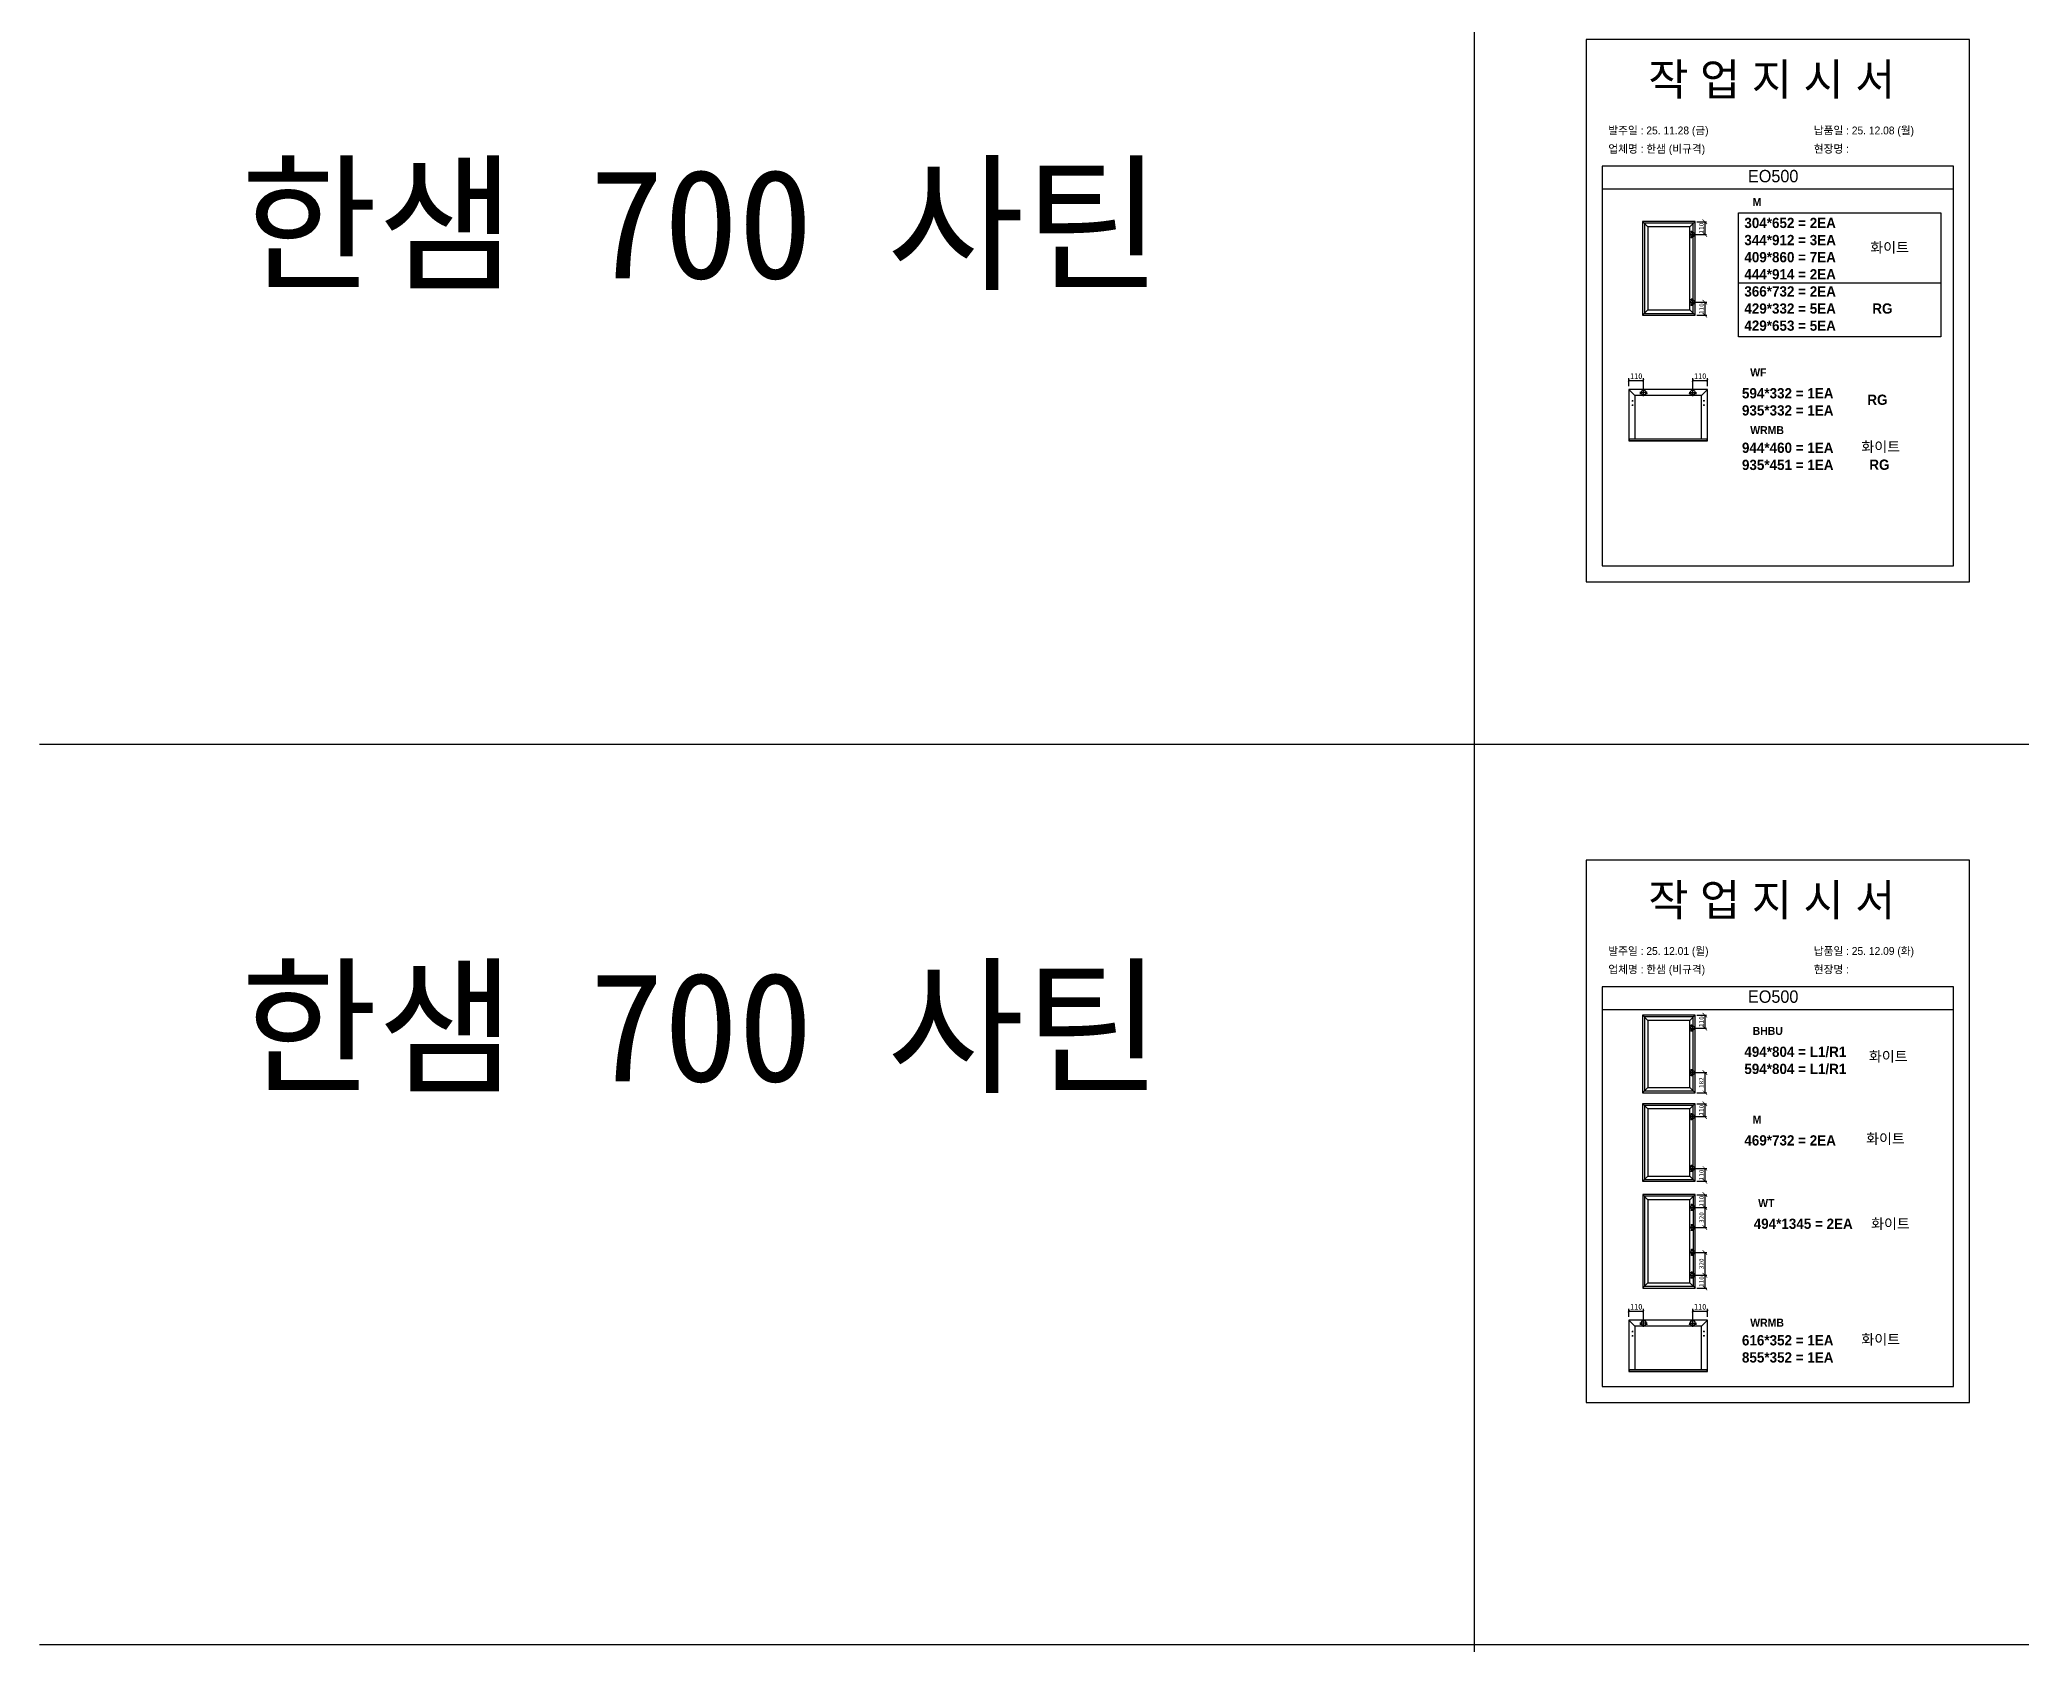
# Model space of a CAD drawing. Header units: millimetres. Extents: x -44117 to 256353, y -2095463 to 65325.
# Drawn here: x 104016 to 112696, y -517456 to -510424 of the extents above; entities that cross this region are included whole.
import ezdxf

# ---------------------------------------------------------------- set-up
doc = ezdxf.new("R2010")
doc.units = ezdxf.units.MM
doc.header["$LTSCALE"] = 10
doc.styles.add('MtX_Gulim', font='')
doc.styles.get('MtX_Gulim').set_extended_font_data('Gulim', bold=True)
doc.dimstyles.new('ISO-25', dxfattribs={"dimtxt": 2.5, "dimasz": 2.5, "dimexe": 1, "dimexo": 1, "dimtad": 1, "dimtxsty": 'Standard', "dimblk": 'ARCHTICK', "dimcen": 2.5, "dimadec": 0, "dimazin": 0, "dimtfac": 1, "dimtmove": 0, "dimatfit": 3, "dimfxl": 0, "dimarcsym": 0})

# ---------------------------------------------------------------- blocks, each defined once
blk = doc.blocks.new('_ArchTick')
at = {"color": 0, "linetype": 'ByBlock', "const_width": 0.15}
blk.add_lwpolyline([(-0.5, -0.5), (0.5, 0.5)], dxfattribs=at)
blk = doc.blocks.new('*D4098')
at = {"color": 0, "lineweight": -2}
for p, q in [((111264.3, -511278), (111317.5, -511278)), ((111274.9, -511221.9), (111317.5, -511221.9)), ((111309.5, -511221.9), (111309.5, -511278))]:
    blk.add_line(p, q, dxfattribs=at)
at = {"layer": 'Defpoints', "color": 0}
for p in [(111256.3, -511278), (111266.9, -511221.9), (111309.5, -511278)]:
    blk.add_point(p, dxfattribs=at)
at = {"color": 0, "lineweight": -2, "xscale": 20, "yscale": 20, "zscale": 20}
for p, rotation in [((111309.5, -511221.9), 90), ((111309.5, -511278), 270)]:
    blk.add_blockref('_ArchTick', p, dxfattribs=dict(at, rotation=rotation))
at = {"color": 0, "insert": (111294.5, -511250), "char_height": 20, "attachment_point": 5, "rotation": 90}
blk.add_mtext('110', dxfattribs=at)
blk = doc.blocks.new('*D4099')
at = {"color": 0, "lineweight": -2}
for p, q in [((111264.3, -511574.5), (111318, -511574.5)), ((111274.4, -511631.1), (111318, -511631.1)), ((111310, -511574.5), (111310, -511631.1))]:
    blk.add_line(p, q, dxfattribs=at)
at = {"layer": 'Defpoints', "color": 0}
for p in [(111256.3, -511574.5), (111266.4, -511631.1), (111310, -511631.1)]:
    blk.add_point(p, dxfattribs=at)
at = {"color": 0, "lineweight": -2, "xscale": 20, "yscale": 20, "zscale": 20}
for p, rotation in [((111310, -511574.5), 90), ((111310, -511631.1), 270)]:
    blk.add_blockref('_ArchTick', p, dxfattribs=dict(at, rotation=rotation))
at = {"color": 0, "insert": (111295, -511602.8), "char_height": 20, "attachment_point": 5, "rotation": 90}
blk.add_mtext('110', dxfattribs=at)
blk = doc.blocks.new('*D4100')
at = {"color": 0, "lineweight": -2}
for p, q in [((110976.9, -511942.1), (110976.9, -511907.5)), ((110976.9, -511917.5), (111041.5, -511917.5)), ((111041.5, -511954.8), (111041.5, -511907.5))]:
    blk.add_line(p, q, dxfattribs=at)
at = {"layer": 'Defpoints', "color": 0}
for p in [(110976.9, -511957.1), (111041.5, -511917.5), (111041.5, -511969.8)]:
    blk.add_point(p, dxfattribs=at)
at = {"color": 0, "lineweight": -2, "xscale": 10, "yscale": 10, "zscale": 10, "rotation": 180}
blk.add_blockref('_ArchTick', (110976.9, -511917.5), dxfattribs=at)
at = {"color": 0, "lineweight": -2, "xscale": 10, "yscale": 10, "zscale": 10}
blk.add_blockref('_ArchTick', (111041.5, -511917.5), dxfattribs=at)
at = {"color": 0, "insert": (111009.2, -511898.8), "char_height": 25, "attachment_point": 5}
blk.add_mtext('110', dxfattribs=at)
blk = doc.blocks.new('*D4101')
at = {"color": 0, "lineweight": -2}
for p, q in [((111257, -511954.8), (111257, -511907.5)), ((111257, -511917.5), (111321.5, -511917.5)), ((111321.5, -511942.1), (111321.5, -511907.5))]:
    blk.add_line(p, q, dxfattribs=at)
at = {"layer": 'Defpoints', "color": 0}
for p in [(111257, -511969.8), (111321.5, -511917.5), (111321.5, -511957.1)]:
    blk.add_point(p, dxfattribs=at)
at = {"color": 0, "lineweight": -2, "xscale": 10, "yscale": 10, "zscale": 10, "rotation": 180}
blk.add_blockref('_ArchTick', (111257, -511917.5), dxfattribs=at)
at = {"color": 0, "lineweight": -2, "xscale": 10, "yscale": 10, "zscale": 10}
blk.add_blockref('_ArchTick', (111321.5, -511917.5), dxfattribs=at)
at = {"color": 0, "insert": (111289.3, -511898.8), "char_height": 25, "attachment_point": 5}
blk.add_mtext('110', dxfattribs=at)
blk = doc.blocks.new('*D4103')
at = {"color": 0, "lineweight": -2}
for p, q in [((111274.9, -515087.2), (111317.5, -515087.2)), ((111309.5, -515087.2), (111309.5, -515143.3)), ((111264.3, -515143.3), (111317.5, -515143.3))]:
    blk.add_line(p, q, dxfattribs=at)
at = {"layer": 'Defpoints', "color": 0}
for p in [(111266.9, -515087.2), (111256.3, -515143.3), (111309.5, -515143.3)]:
    blk.add_point(p, dxfattribs=at)
at = {"color": 0, "lineweight": -2, "xscale": 20, "yscale": 20, "zscale": 20}
for p, rotation in [((111309.5, -515087.2), 90), ((111309.5, -515143.3), 270)]:
    blk.add_blockref('_ArchTick', p, dxfattribs=dict(at, rotation=rotation))
at = {"color": 0, "insert": (111294.5, -515115.2), "char_height": 20, "attachment_point": 5, "rotation": 90}
blk.add_mtext('110', dxfattribs=at)
blk = doc.blocks.new('*D4104')
at = {"color": 0, "lineweight": -2}
for p, q in [((111264.3, -515370), (111318, -515370)), ((111274.4, -515426.6), (111318, -515426.6)), ((111310, -515370), (111310, -515426.6))]:
    blk.add_line(p, q, dxfattribs=at)
at = {"layer": 'Defpoints', "color": 0}
for p in [(111256.3, -515370), (111266.4, -515426.6), (111310, -515426.6)]:
    blk.add_point(p, dxfattribs=at)
at = {"color": 0, "lineweight": -2, "xscale": 20, "yscale": 20, "zscale": 20}
for p, rotation in [((111310, -515370), 90), ((111310, -515426.6), 270)]:
    blk.add_blockref('_ArchTick', p, dxfattribs=dict(at, rotation=rotation))
at = {"color": 0, "insert": (111295, -515398.3), "char_height": 20, "attachment_point": 5, "rotation": 90}
blk.add_mtext('110', dxfattribs=at)
blk = doc.blocks.new('*D4105')
at = {"color": 0, "lineweight": -2}
for p, q in [((110976.9, -516019.7), (110976.9, -515985.1)), ((110976.9, -515995.1), (111041.5, -515995.1)), ((111041.5, -516032.4), (111041.5, -515985.1))]:
    blk.add_line(p, q, dxfattribs=at)
at = {"layer": 'Defpoints', "color": 0}
for p in [(110976.9, -516034.7), (111041.5, -515995.1), (111041.5, -516047.4)]:
    blk.add_point(p, dxfattribs=at)
at = {"color": 0, "lineweight": -2, "xscale": 10, "yscale": 10, "zscale": 10, "rotation": 180}
blk.add_blockref('_ArchTick', (110976.9, -515995.1), dxfattribs=at)
at = {"color": 0, "lineweight": -2, "xscale": 10, "yscale": 10, "zscale": 10}
blk.add_blockref('_ArchTick', (111041.5, -515995.1), dxfattribs=at)
at = {"color": 0, "insert": (111009.2, -515976.4), "char_height": 25, "attachment_point": 5}
blk.add_mtext('110', dxfattribs=at)
blk = doc.blocks.new('*D4106')
at = {"color": 0, "lineweight": -2}
for p, q in [((111257, -516032.4), (111257, -515985.1)), ((111257, -515995.1), (111321.5, -515995.1)), ((111321.5, -516019.7), (111321.5, -515985.1))]:
    blk.add_line(p, q, dxfattribs=at)
at = {"layer": 'Defpoints', "color": 0}
for p in [(111257, -516047.4), (111321.5, -515995.1), (111321.5, -516034.7)]:
    blk.add_point(p, dxfattribs=at)
at = {"color": 0, "lineweight": -2, "xscale": 10, "yscale": 10, "zscale": 10, "rotation": 180}
blk.add_blockref('_ArchTick', (111257, -515995.1), dxfattribs=at)
at = {"color": 0, "lineweight": -2, "xscale": 10, "yscale": 10, "zscale": 10}
blk.add_blockref('_ArchTick', (111321.5, -515995.1), dxfattribs=at)
at = {"color": 0, "insert": (111289.3, -515976.4), "char_height": 25, "attachment_point": 5}
blk.add_mtext('110', dxfattribs=at)
blk = doc.blocks.new('*D4107')
at = {"color": 0, "lineweight": -2}
for p, q in [((111264.3, -514755), (111317.5, -514755)), ((111274.9, -514698.9), (111317.5, -514698.9)), ((111309.5, -514698.9), (111309.5, -514755))]:
    blk.add_line(p, q, dxfattribs=at)
at = {"layer": 'Defpoints', "color": 0}
for p in [(111256.3, -514755), (111266.9, -514698.9), (111309.5, -514755)]:
    blk.add_point(p, dxfattribs=at)
at = {"color": 0, "lineweight": -2, "xscale": 20, "yscale": 20, "zscale": 20}
for p, rotation in [((111309.5, -514698.9), 90), ((111309.5, -514755), 270)]:
    blk.add_blockref('_ArchTick', p, dxfattribs=dict(at, rotation=rotation))
at = {"color": 0, "insert": (111294.5, -514727), "char_height": 20, "attachment_point": 5, "rotation": 90}
blk.add_mtext('110', dxfattribs=at)
blk = doc.blocks.new('*D4108')
at = {"color": 0, "lineweight": -2}
for p, q in [((111264.3, -514950.2), (111318, -514950.2)), ((111310, -514950.2), (111310, -515038.4)), ((111274.4, -515038.4), (111318, -515038.4))]:
    blk.add_line(p, q, dxfattribs=at)
at = {"layer": 'Defpoints', "color": 0}
for p in [(111256.3, -514950.2), (111266.4, -515038.4), (111310, -515038.4)]:
    blk.add_point(p, dxfattribs=at)
at = {"color": 0, "lineweight": -2, "xscale": 20, "yscale": 20, "zscale": 20}
for p, rotation in [((111310, -514950.2), 90), ((111310, -515038.4), 270)]:
    blk.add_blockref('_ArchTick', p, dxfattribs=dict(at, rotation=rotation))
at = {"color": 0, "insert": (111295, -514994.3), "char_height": 20, "attachment_point": 5, "rotation": 90}
blk.add_mtext('182', dxfattribs=at)
blk = doc.blocks.new('*D4109')
at = {"color": 0, "lineweight": -2}
for p, q in [((111275.4, -515485.1), (111317.9, -515485.1)), ((111309.9, -515485.1), (111309.9, -515541.2)), ((111264.8, -515541.2), (111317.9, -515541.2))]:
    blk.add_line(p, q, dxfattribs=at)
at = {"layer": 'Defpoints', "color": 0}
for p in [(111267.4, -515485.1), (111256.8, -515541.2), (111309.9, -515541.2)]:
    blk.add_point(p, dxfattribs=at)
at = {"color": 0, "lineweight": -2, "xscale": 20, "yscale": 20, "zscale": 20}
for p, rotation in [((111309.9, -515485.1), 90), ((111309.9, -515541.2), 270)]:
    blk.add_blockref('_ArchTick', p, dxfattribs=dict(at, rotation=rotation))
at = {"color": 0, "insert": (111294.9, -515513.1), "char_height": 20, "attachment_point": 5, "rotation": 90}
blk.add_mtext('110', dxfattribs=at)
blk = doc.blocks.new('*D4110')
at = {"color": 0, "lineweight": -2}
for p, q in [((111264.8, -515837.7), (111318.4, -515837.7)), ((111310.4, -515837.7), (111310.4, -515894.3)), ((111274.8, -515894.3), (111318.4, -515894.3))]:
    blk.add_line(p, q, dxfattribs=at)
at = {"layer": 'Defpoints', "color": 0}
for p in [(111256.8, -515837.7), (111266.8, -515894.3), (111310.4, -515894.3)]:
    blk.add_point(p, dxfattribs=at)
at = {"color": 0, "lineweight": -2, "xscale": 20, "yscale": 20, "zscale": 20}
for p, rotation in [((111310.4, -515837.7), 90), ((111310.4, -515894.3), 270)]:
    blk.add_blockref('_ArchTick', p, dxfattribs=dict(at, rotation=rotation))
at = {"color": 0, "insert": (111295.4, -515866), "char_height": 20, "attachment_point": 5, "rotation": 90}
blk.add_mtext('110', dxfattribs=at)
blk = doc.blocks.new('*D4111')
at = {"color": 0, "lineweight": -2}
for p, q in [((111265.2, -515738.1), (111317.9, -515738.1)), ((111309.9, -515738.1), (111309.9, -515837.7)), ((111264.8, -515837.7), (111317.9, -515837.7))]:
    blk.add_line(p, q, dxfattribs=at)
at = {"layer": 'Defpoints', "color": 0}
for p in [(111257.2, -515738.1), (111256.8, -515837.7), (111309.9, -515837.7)]:
    blk.add_point(p, dxfattribs=at)
at = {"color": 0, "lineweight": -2, "xscale": 20, "yscale": 20, "zscale": 20}
for p, rotation in [((111309.9, -515738.1), 90), ((111309.9, -515837.7), 270)]:
    blk.add_blockref('_ArchTick', p, dxfattribs=dict(at, rotation=rotation))
at = {"color": 0, "insert": (111294.9, -515787.9), "char_height": 20, "attachment_point": 5, "rotation": 90}
blk.add_mtext('320', dxfattribs=at)
blk = doc.blocks.new('*D4112')
at = {"color": 0, "lineweight": -2}
for p, q in [((111264.8, -515541.2), (111317.9, -515541.2)), ((111309.9, -515541.2), (111309.9, -515629)), ((111265.2, -515629), (111317.9, -515629))]:
    blk.add_line(p, q, dxfattribs=at)
at = {"layer": 'Defpoints', "color": 0}
for p in [(111256.8, -515541.2), (111257.2, -515629), (111309.9, -515629)]:
    blk.add_point(p, dxfattribs=at)
at = {"color": 0, "lineweight": -2, "xscale": 20, "yscale": 20, "zscale": 20}
for p, rotation in [((111309.9, -515541.2), 90), ((111309.9, -515629), 270)]:
    blk.add_blockref('_ArchTick', p, dxfattribs=dict(at, rotation=rotation))
at = {"color": 0, "insert": (111294.9, -515585.1), "char_height": 20, "attachment_point": 5, "rotation": 90}
blk.add_mtext('320', dxfattribs=at)

msp = doc.modelspace()

# ---------------------------------------------------------------- linework, layer by layer
for p, q in [((112399.3911, -510979.25381), (110859.3911, -510979.25381)), ((112399.3911, -511079.25381), (110859.3911, -511079.25381)), ((111266.89896, -511221.40605, 20.09702), (111037.31908, -511221.40605, 20.09702)), ((111037.31908, -511221.40605, 20.09702), (111037.31908, -511631.14952, 20.09702)), ((111037.83507, -511221.92204, 94.61404), (111037.31908, -511221.92204, 94.61404)), ((111037.83507, -511221.92204, 94.61404), (111037.83507, -511221.40605, 94.61404)), ((111060.27706, -511244.36403, 20.09702), (111037.83507, -511221.92204, 20.09702)), ((111259.28062, -511229.02439, 20.09702), (111044.93742, -511229.02439, 20.09702)), ((111044.93742, -511229.02439, 20.09702), (111044.93742, -511623.53117, 20.09702)), ((111243.94097, -511244.36403, 20.09702), (111060.27706, -511244.36403, 20.09702)), ((111060.27706, -511244.36403, 20.09702), (111060.27706, -511608.19153, 20.09702)), ((111242.30784, -511278.02888, 20.09702), (111270.3852, -511278.02888, 20.09702)), ((111243.94097, -511244.36403, 20.09702), (111266.38296, -511221.92204, 20.09702)), ((111243.94097, -511608.19153, 20.09702), (111243.94097, -511244.36403, 20.09702)), ((111247.8531, -511266.44694, 20.09702), (111255.57439, -511266.44694, 20.09702)), ((111251.71375, -511270.30759, 20.09702), (111251.71375, -511262.58629, 20.09702)), ((111251.71375, -511293.47148, 20.09702), (111251.71375, -511285.75018, 20.09702)), ((111256.34652, -511263.9902, 20.09702), (111256.34652, -511292.06756, 20.09702)), ((111259.28062, -511623.53117, 20.09702), (111259.28062, -511229.02439, 20.09702)), ((111266.38296, -511221.92204, 94.61404), (111266.38296, -511221.40605, 94.61404)), ((111266.38296, -511221.92204, 94.61404), (111266.38296, -511221.40605, 94.61404)), ((111266.38296, -511221.92204, 94.61404), (111266.89896, -511221.92204, 94.61404)), ((111266.38296, -511221.92204, 94.61404), (111266.89896, -511221.92204, 94.61404)), ((111266.89896, -511631.14952, 20.09702), (111266.89896, -511221.40605, 20.09702)), ((111247.8531, -511289.61083, 20.09702), (111255.57439, -511289.61083, 20.09702)), ((111457.55485, -511490.06801), (112343.88632, -511490.06801)), ((111037.83507, -511630.63352, 94.61404), (111037.31908, -511630.63352, 94.61404)), ((111037.31908, -511631.14952, 20.09702), (111266.89896, -511631.14952, 20.09702)), ((111060.27706, -511608.19153, 20.09702), (111037.83507, -511630.63352, 20.09702)), ((111037.83507, -511630.63352, 94.61404), (111037.83507, -511631.14952, 94.61404)), ((111044.93742, -511623.53117, 20.09702), (111259.28062, -511623.53117, 20.09702)), ((111060.27706, -511608.19153, 20.09702), (111243.94097, -511608.19153, 20.09702)), ((111242.30607, -511574.52668, 20.09702), (111270.38343, -511574.52668, 20.09702)), ((111243.93748, -511608.19153, 20.09702), (111266.38462, -511630.63352, 20.09702)), ((111247.59395, -511562.94474, 20.09702), (111255.31524, -511562.94474, 20.09702)), ((111247.59395, -511586.10863, 20.09702), (111255.31524, -511586.10863, 20.09702)), ((111251.4546, -511559.08409, 20.09702), (111251.4546, -511566.80538, 20.09702)), ((111251.4546, -511582.24798, 20.09702), (111251.4546, -511589.96927, 20.09702)), ((111256.34475, -511560.488, 20.09702), (111256.34475, -511588.56536, 20.09702)), ((111264.84172, -511631.15129, 20.09702), (111264.83995, -511631.14952, 20.09702)), ((111266.38296, -511630.63352, 94.61404), (111266.89896, -511630.63352, 94.61404)), ((111266.38296, -511630.63352, 94.61404), (111266.38296, -511631.14952, 94.61404)), ((111266.38296, -511630.63352, 94.61404), (111266.89896, -511630.63352, 94.61404)), ((111266.38296, -511630.63352, 94.61404), (111266.38296, -511631.14952, 94.61404)), ((110976.64831, -511957.10642), (110976.64831, -512181.44675)), ((111002.98906, -511983.44717), (110976.735, -511956.89714)), ((111321.53414, -511956.81046), (110976.94427, -511956.81046)), ((111057.60774, -511969.83285), (111025.32091, -511969.83285)), ((111030.51367, -511975.75212), (111025.77826, -511975.75212)), ((111028.14596, -511973.38441), (111028.14596, -511978.11983)), ((111041.46432, -511985.97627), (111041.46432, -511953.68943)), ((111057.15039, -511975.75212), (111052.41497, -511975.75212)), ((111054.78268, -511973.38441), (111054.78268, -511978.11983)), ((111240.87069, -511969.83285), (111273.15752, -511969.83285)), ((111246.06346, -511975.75212), (111241.32804, -511975.75212)), ((111243.69575, -511973.38441), (111243.69575, -511978.11983)), ((111257.01411, -511985.97627), (111257.01411, -511953.68943)), ((111272.70018, -511975.75212), (111267.96476, -511975.75212)), ((111270.33247, -511973.38441), (111270.33247, -511978.11983)), ((111295.48936, -511983.44717), (111321.74342, -511956.89714)), ((111321.83011, -512181.44675), (111321.83011, -511957.10642)), ((110989.96667, -512006.53232), (110995.88594, -512006.53232)), ((110989.96667, -512025.47399), (110995.88594, -512025.47399)), ((110992.92631, -512003.57269), (110992.92631, -512009.49196)), ((110992.92631, -512022.51435), (110992.92631, -512028.43362)), ((111002.98906, -511983.44717), (111002.98906, -512173.45573)), ((111295.48936, -511983.44717), (111002.98906, -511983.44717)), ((111295.48936, -512172.86381), (111295.48936, -511983.44717)), ((111308.51176, -512006.53232), (111302.59249, -512006.53232)), ((111308.51176, -512025.47399), (111302.59249, -512025.47399)), ((111305.55212, -512003.57269), (111305.55212, -512009.49196)), ((111305.55212, -512022.51435), (111305.55212, -512028.43362)), ((110976.64831, -512172.86381), (111321.83011, -512172.86381)), ((110976.64831, -512180.91401), (111321.53414, -512180.91401)), ((110976.94427, -512181.74271), (111321.53414, -512181.74271)), ((110978.12813, -512172.86381), (110978.12813, -512181.74271)), ((111320.35029, -512181.74271), (111320.35029, -512172.86381)), ((112399.3911, -514574.55166), (110859.3911, -514574.55166)), ((112399.3911, -514674.55166), (110859.3911, -514674.55166)), ((111266.89896, -514698.40751, 20.09702), (111037.31908, -514698.40751, 20.09702)), ((111037.31908, -514698.40751, 20.09702), (111037.31908, -515038.38645, 20.09702)), ((111037.83507, -514698.92351, 94.61404), (111037.31908, -514698.92351, 94.61404)), ((111037.83507, -514698.92351, 94.61404), (111037.83507, -514698.40751, 94.61404)), ((111060.27706, -514721.3655, 20.09702), (111037.83507, -514698.92351, 20.09702)), ((111259.28062, -514706.02586, 20.09702), (111044.93742, -514706.02586, 20.09702)), ((111044.93742, -514706.02586, 20.09702), (111044.93742, -515030.76811, 20.09702)), ((111243.94097, -514721.3655, 20.09702), (111060.27706, -514721.3655, 20.09702)), ((111060.27706, -514721.3655, 20.09702), (111060.27706, -515015.42847, 20.09702)), ((111242.30784, -514755.03035, 20.09702), (111270.3852, -514755.03035, 20.09702)), ((111243.94097, -514721.3655, 20.09702), (111266.38296, -514698.92351, 20.09702)), ((111243.94097, -515015.42847, 20.09702), (111243.94097, -514721.3655, 20.09702)), ((111247.8531, -514743.4484, 20.09702), (111255.57439, -514743.4484, 20.09702)), ((111251.71375, -514747.30905, 20.09702), (111251.71375, -514739.58775, 20.09702)), ((111256.34652, -514740.99166, 20.09702), (111256.34652, -514769.06902, 20.09702)), ((111259.28062, -515030.76811, 20.09702), (111259.28062, -514706.02586, 20.09702)), ((111266.38296, -514698.92351, 94.61404), (111266.38296, -514698.40751, 94.61404)), ((111266.38296, -514698.92351, 94.61404), (111266.38296, -514698.40751, 94.61404)), ((111266.38296, -514698.92351, 94.61404), (111266.89896, -514698.92351, 94.61404)), ((111266.38296, -514698.92351, 94.61404), (111266.89896, -514698.92351, 94.61404)), ((111266.89896, -515038.38645, 20.09702), (111266.89896, -514698.40751, 20.09702)), ((111247.8531, -514766.61229, 20.09702), (111255.57439, -514766.61229, 20.09702)), ((111251.71375, -514770.47294, 20.09702), (111251.71375, -514762.75165, 20.09702)), ((111060.27706, -515015.42847, 20.09702), (111037.83507, -515037.87046, 20.09702)), ((111060.27706, -515015.42847, 20.09702), (111243.94097, -515015.42847, 20.09702)), ((111242.30607, -514950.23293, 20.09702), (111270.38343, -514950.23293, 20.09702)), ((111243.93748, -515015.42847, 20.09702), (111266.38462, -515037.87046, 20.09702)), ((111247.59395, -514938.65099, 20.09702), (111255.31524, -514938.65099, 20.09702)), ((111247.59395, -514961.81488, 20.09702), (111255.31524, -514961.81488, 20.09702)), ((111251.4546, -514934.79034, 20.09702), (111251.4546, -514942.51163, 20.09702)), ((111251.4546, -514957.95423, 20.09702), (111251.4546, -514965.67552, 20.09702)), ((111256.34475, -514936.19425, 20.09702), (111256.34475, -514964.27161, 20.09702)), ((111037.83507, -515037.87046, 94.61404), (111037.31908, -515037.87046, 94.61404)), ((111037.31908, -515038.38645, 20.09702), (111266.89896, -515038.38645, 20.09702)), ((111266.89896, -515086.66228, 20.09702), (111037.31908, -515086.66228, 20.09702)), ((111037.31908, -515086.66228, 20.09702), (111037.31908, -515426.64123, 20.09702)), ((111037.83507, -515087.17828, 94.61404), (111037.31908, -515087.17828, 94.61404)), ((111037.83507, -515037.87046, 94.61404), (111037.83507, -515038.38645, 94.61404)), ((111037.83507, -515087.17828, 94.61404), (111037.83507, -515086.66228, 94.61404)), ((111060.27706, -515109.62027, 20.09702), (111037.83507, -515087.17828, 20.09702)), ((111044.93742, -515030.76811, 20.09702), (111259.28062, -515030.76811, 20.09702)), ((111259.28062, -515094.28063, 20.09702), (111044.93742, -515094.28063, 20.09702)), ((111044.93742, -515094.28063, 20.09702), (111044.93742, -515419.02288, 20.09702)), ((111243.94097, -515109.62027, 20.09702), (111266.38296, -515087.17828, 20.09702)), ((111259.28062, -515419.02288, 20.09702), (111259.28062, -515094.28063, 20.09702)), ((111264.84172, -515038.38823, 20.09702), (111264.83995, -515038.38645, 20.09702)), ((111266.38296, -515037.87046, 94.61404), (111266.89896, -515037.87046, 94.61404)), ((111266.38296, -515037.87046, 94.61404), (111266.38296, -515038.38645, 94.61404)), ((111266.38296, -515037.87046, 94.61404), (111266.89896, -515037.87046, 94.61404)), ((111266.38296, -515037.87046, 94.61404), (111266.38296, -515038.38645, 94.61404)), ((111266.38296, -515087.17828, 94.61404), (111266.38296, -515086.66228, 94.61404)), ((111266.38296, -515087.17828, 94.61404), (111266.38296, -515086.66228, 94.61404)), ((111266.38296, -515087.17828, 94.61404), (111266.89896, -515087.17828, 94.61404)), ((111266.38296, -515087.17828, 94.61404), (111266.89896, -515087.17828, 94.61404)), ((111266.89896, -515426.64123, 20.09702), (111266.89896, -515086.66228, 20.09702)), ((111243.94097, -515109.62027, 20.09702), (111060.27706, -515109.62027, 20.09702)), ((111060.27706, -515109.62027, 20.09702), (111060.27706, -515403.68324, 20.09702)), ((111242.30784, -515143.28512, 20.09702), (111270.3852, -515143.28512, 20.09702)), ((111243.94097, -515403.68324, 20.09702), (111243.94097, -515109.62027, 20.09702)), ((111247.8531, -515131.70317, 20.09702), (111255.57439, -515131.70317, 20.09702)), ((111247.8531, -515154.86706, 20.09702), (111255.57439, -515154.86706, 20.09702)), ((111251.71375, -515135.56382, 20.09702), (111251.71375, -515127.84253, 20.09702)), ((111251.71375, -515158.72771, 20.09702), (111251.71375, -515151.00642, 20.09702)), ((111256.34652, -515129.24643, 20.09702), (111256.34652, -515157.3238, 20.09702)), ((111247.59395, -515358.43644, 20.09702), (111255.31524, -515358.43644, 20.09702)), ((111251.4546, -515354.57579, 20.09702), (111251.4546, -515362.29709, 20.09702)), ((111256.34475, -515355.9797, 20.09702), (111256.34475, -515384.05706, 20.09702)), ((111037.83507, -515426.12523, 94.61404), (111037.31908, -515426.12523, 94.61404)), ((111037.31908, -515426.64123, 20.09702), (111266.89896, -515426.64123, 20.09702)), ((111060.27706, -515403.68324, 20.09702), (111037.83507, -515426.12523, 20.09702)), ((111037.83507, -515426.12523, 94.61404), (111037.83507, -515426.64123, 94.61404)), ((111044.93742, -515419.02288, 20.09702), (111259.28062, -515419.02288, 20.09702)), ((111060.27706, -515403.68324, 20.09702), (111243.94097, -515403.68324, 20.09702)), ((111242.30607, -515370.01839, 20.09702), (111270.38343, -515370.01839, 20.09702)), ((111243.93748, -515403.68324, 20.09702), (111266.38462, -515426.12523, 20.09702)), ((111247.59395, -515381.60033, 20.09702), (111255.31524, -515381.60033, 20.09702)), ((111251.4546, -515377.73968, 20.09702), (111251.4546, -515385.46098, 20.09702)), ((111264.84172, -515426.643, 20.09702), (111264.83995, -515426.64123, 20.09702)), ((111266.38296, -515426.12523, 94.61404), (111266.89896, -515426.12523, 94.61404)), ((111266.38296, -515426.12523, 94.61404), (111266.38296, -515426.64123, 94.61404)), ((111266.38296, -515426.12523, 94.61404), (111266.89896, -515426.12523, 94.61404)), ((111266.38296, -515426.12523, 94.61404), (111266.38296, -515426.64123, 94.61404)), ((111267.35263, -515484.54163, 20.09702), (111037.77274, -515484.54163, 20.09702)), ((111037.77274, -515484.54163, 20.09702), (111037.77274, -515894.2851, 20.09702)), ((111038.28874, -515485.05762, 94.61404), (111037.77274, -515485.05762, 94.61404)), ((111038.28874, -515485.05762, 94.61404), (111038.28874, -515484.54163, 94.61404)), ((111060.73073, -515507.49961, 20.09702), (111038.28874, -515485.05762, 20.09702)), ((111259.73428, -515492.15997, 20.09702), (111045.39109, -515492.15997, 20.09702)), ((111045.39109, -515492.15997, 20.09702), (111045.39109, -515886.66675, 20.09702)), ((111244.39464, -515507.49961, 20.09702), (111060.73073, -515507.49961, 20.09702)), ((111060.73073, -515507.49961, 20.09702), (111060.73073, -515871.32711, 20.09702)), ((111244.39464, -515507.49961, 20.09702), (111266.83663, -515485.05762, 20.09702)), ((111244.39464, -515871.32711, 20.09702), (111244.39464, -515507.49961, 20.09702)), ((111248.30676, -515529.58252, 20.09702), (111256.02806, -515529.58252, 20.09702)), ((111252.16741, -515533.44317, 20.09702), (111252.16741, -515525.72187, 20.09702)), ((111256.80019, -515527.12578, 20.09702), (111256.80019, -515555.20314, 20.09702)), ((111259.73428, -515886.66675, 20.09702), (111259.73428, -515492.15997, 20.09702)), ((111266.83663, -515485.05762, 94.61404), (111266.83663, -515484.54163, 94.61404)), ((111266.83663, -515485.05762, 94.61404), (111266.83663, -515484.54163, 94.61404)), ((111266.83663, -515485.05762, 94.61404), (111267.35263, -515485.05762, 94.61404)), ((111266.83663, -515485.05762, 94.61404), (111267.35263, -515485.05762, 94.61404)), ((111267.35263, -515894.2851, 20.09702), (111267.35263, -515484.54163, 20.09702)), ((111242.76151, -515541.16446, 20.09702), (111270.83887, -515541.16446, 20.09702)), ((111248.30676, -515552.74641, 20.09702), (111256.02806, -515552.74641, 20.09702)), ((111248.75707, -515617.83104), (111256.22885, -515617.83104)), ((111252.16741, -515556.60706, 20.09702), (111252.16741, -515548.88576, 20.09702)), ((111252.49296, -515614.09515), (111252.49296, -515621.56693)), ((111257.22509, -515615.45369), (111257.22509, -515642.62373)), ((111243.64007, -515629.03871), (111270.81011, -515629.03871)), ((111248.75707, -515640.24639), (111256.22885, -515640.24639)), ((111252.49296, -515636.51049), (111252.49296, -515643.98228)), ((111243.64007, -515738.07311), (111270.81011, -515738.07311)), ((111248.75707, -515726.86543), (111256.22885, -515726.86543)), ((111248.75707, -515749.28078), (111256.22885, -515749.28078)), ((111252.49296, -515723.12954), (111252.49296, -515730.60132)), ((111252.49296, -515745.54489), (111252.49296, -515753.01667)), ((111257.22509, -515724.48808), (111257.22509, -515751.65812)), ((111060.73073, -515871.32711, 20.09702), (111038.28874, -515893.7691, 20.09702)), ((111045.39109, -515886.66675, 20.09702), (111259.73428, -515886.66675, 20.09702)), ((111060.73073, -515871.32711, 20.09702), (111244.39464, -515871.32711, 20.09702)), ((111242.75974, -515837.66226, 20.09702), (111270.8371, -515837.66226, 20.09702)), ((111244.39114, -515871.32711, 20.09702), (111266.83828, -515893.7691, 20.09702)), ((111248.04761, -515826.08032, 20.09702), (111255.76891, -515826.08032, 20.09702)), ((111248.04761, -515849.24421, 20.09702), (111255.76891, -515849.24421, 20.09702)), ((111251.90826, -515822.21967, 20.09702), (111251.90826, -515829.94096, 20.09702)), ((111251.90826, -515845.38356, 20.09702), (111251.90826, -515853.10485, 20.09702)), ((111256.79842, -515823.62358, 20.09702), (111256.79842, -515851.70094, 20.09702)), ((111038.28874, -515893.7691, 94.61404), (111037.77274, -515893.7691, 94.61404)), ((111037.77274, -515894.2851, 20.09702), (111267.35263, -515894.2851, 20.09702)), ((111038.28874, -515893.7691, 94.61404), (111038.28874, -515894.2851, 94.61404)), ((111265.29539, -515894.28687, 20.09702), (111265.29361, -515894.2851, 20.09702)), ((111266.83663, -515893.7691, 94.61404), (111267.35263, -515893.7691, 94.61404)), ((111266.83663, -515893.7691, 94.61404), (111266.83663, -515894.2851, 94.61404)), ((111266.83663, -515893.7691, 94.61404), (111267.35263, -515893.7691, 94.61404)), ((111266.83663, -515893.7691, 94.61404), (111266.83663, -515894.2851, 94.61404)), ((110976.64831, -516034.68948), (110976.64831, -516259.02981)), ((111002.98906, -516061.03023), (110976.735, -516034.48021)), ((111321.53414, -516034.39352), (110976.94427, -516034.39352)), ((111057.60774, -516047.41591), (111025.32091, -516047.41591)), ((111030.51367, -516053.33518), (111025.77826, -516053.33518)), ((111028.14596, -516050.96748), (111028.14596, -516055.70289)), ((111041.46432, -516063.55933), (111041.46432, -516031.2725)), ((111057.15039, -516053.33518), (111052.41497, -516053.33518)), ((111054.78268, -516050.96748), (111054.78268, -516055.70289)), ((111240.87069, -516047.41591), (111273.15752, -516047.41591)), ((111246.06346, -516053.33518), (111241.32804, -516053.33518)), ((111243.69575, -516050.96748), (111243.69575, -516055.70289)), ((111257.01411, -516063.55933), (111257.01411, -516031.2725)), ((111272.70018, -516053.33518), (111267.96476, -516053.33518)), ((111270.33247, -516050.96748), (111270.33247, -516055.70289)), ((111295.48936, -516061.03023), (111321.74342, -516034.48021)), ((111321.83011, -516259.02981), (111321.83011, -516034.68948)), ((110989.96667, -516084.11539), (110995.88594, -516084.11539)), ((110989.96667, -516103.05705), (110995.88594, -516103.05705)), ((110992.92631, -516081.15575), (110992.92631, -516087.07502)), ((110992.92631, -516100.09741), (110992.92631, -516106.01668)), ((111002.98906, -516061.03023), (111002.98906, -516251.0388)), ((111295.48936, -516061.03023), (111002.98906, -516061.03023)), ((111295.48936, -516250.44687), (111295.48936, -516061.03023)), ((111308.51176, -516084.11539), (111302.59249, -516084.11539)), ((111308.51176, -516103.05705), (111302.59249, -516103.05705)), ((111305.55212, -516081.15575), (111305.55212, -516087.07502)), ((111305.55212, -516100.09741), (111305.55212, -516106.01668)), ((110976.64831, -516250.44687), (111321.83011, -516250.44687)), ((110976.64831, -516258.49708), (111321.53414, -516258.49708)), ((110976.94427, -516259.32577), (111321.53414, -516259.32577)), ((110978.12813, -516250.44687), (110978.12813, -516259.32577)), ((111320.35029, -516259.32577), (111320.35029, -516250.44687))]:
    msp.add_line(p, q)
at = {"color": 2}
msp.add_line((104015.69829, -513511.65854), (196284.84516, -513511.65854), dxfattribs=at)
msp.add_line((104015.69829, -513511.65854), (196284.84516, -513511.65854), dxfattribs=at)
at = {"color": 1}
msp.add_line((104015.69829, -517455.58156), (196284.84516, -517455.58156), dxfattribs=at)
msp.add_line((104015.69829, -517455.58156), (196284.84516, -517455.58156), dxfattribs=at)
for p in [(110300.49669, 21924.9366), (110300.49669, 14161.07811), (110300.49669, 18584.38997), (110300.49669, 10820.53148), (110300.49669, 18627.87121), (110300.49669, 10864.01272), (110300.49669, 15287.32457), (110300.49669, 7523.46608), (110300.49669, 3746.75115), (110300.49669, 21924.9366), (110300.49669, 14161.07811), (110300.49669, 18584.38997), (110300.49669, 10820.53148), (110300.49669, 18627.87121), (110300.49669, 10864.01272), (110300.49669, 15287.32457), (110300.49669, 7523.46608), (110300.49669, 3746.75115), (110300.49669, 21924.9366), (110300.49669, 14161.07811), (110300.49669, 18584.38997), (110300.49669, 10820.53148), (110300.49669, 18627.87121), (110300.49669, 10864.01272), (110300.49669, 15287.32457), (110300.49669, 7523.46608), (110300.49669, 3746.75115), (110300.49669, 21924.9366), (110300.49669, 14161.07811), (110300.49669, 18584.38997), (110300.49669, 10820.53148), (110300.49669, 18627.87121), (110300.49669, 10864.01272), (110300.49669, 15287.32457), (110300.49669, 7523.46608), (110300.49669, 3746.75115), (110300.49669, 21924.9366), (110300.49669, 14161.07811), (110300.49669, 18584.38997), (110300.49669, 10820.53148), (110300.49669, 18627.87121), (110300.49669, 10864.01272), (110300.49669, 15287.32457), (110300.49669, 7523.46608), (110300.49669, 3746.75115), (110300.49669, 21924.9366), (110300.49669, 14161.07811), (110300.49669, 18584.38997), (110300.49669, 10820.53148), (110300.49669, 18627.87121), (110300.49669, 10864.01272), (110300.49669, 15287.32457), (110300.49669, 7523.46608), (110300.49669, 3746.75115), (110300.49669, 21924.9366), (110300.49669, 14161.07811), (110300.49669, 18584.38997), (110300.49669, 10820.53148), (110300.49669, 18627.87121), (110300.49669, 10864.01272), (110300.49669, 15287.32457), (110300.49669, 7523.46608), (110300.49669, 3746.75115), (110300.49669, 21924.9366), (110300.49669, 14161.07811), (110300.49669, 18584.38997), (110300.49669, 10820.53148), (110300.49669, 18627.87121), (110300.49669, 10864.01272), (110300.49669, 15287.32457), (110300.49669, 7523.46608), (110300.49669, 3746.75115), (110300.49669, 21924.9366), (110300.49669, 14161.07811), (110300.49669, 18584.38997), (110300.49669, 10820.53148), (110300.49669, 18627.87121), (110300.49669, 10864.01272), (110300.49669, 15287.32457), (110300.49669, 7523.46608), (110300.49669, 3746.75115), (110300.49669, 21924.9366), (110300.49669, 14161.07811), (110300.49669, 18584.38997), (110300.49669, 10820.53148), (110300.49669, 18627.87121), (110300.49669, 10864.01272), (110300.49669, 15287.32457), (110300.49669, 7523.46608), (110300.49669, 3746.75115), (110300.49669, 12702.87182), (110300.49669, 4939.01333), (110300.49669, 9362.32519), (110300.49669, 1598.4667), (110300.49669, 9405.80642), (110300.49669, 1641.94794), (110300.49669, 6065.25979), (110300.49669, -1698.5987), (110300.49669, -5475.31363), (110300.49669, 12702.87182), (110300.49669, 4939.01333), (110300.49669, 9362.32519), (110300.49669, 1598.4667), (110300.49669, 9405.80642), (110300.49669, 1641.94794), (110300.49669, 6065.25979), (110300.49669, -1698.5987), (110300.49669, -5475.31363), (110300.49669, 12702.87182), (110300.49669, 4939.01333), (110300.49669, 9362.32519), (110300.49669, 1598.4667), (110300.49669, 9405.80642), (110300.49669, 1641.94794), (110300.49669, 6065.25979), (110300.49669, -1698.5987), (110300.49669, -5475.31363), (110300.49669, 12702.87182), (110300.49669, 4939.01333), (110300.49669, 9362.32519), (110300.49669, 1598.4667), (110300.49669, 9405.80642), (110300.49669, 1641.94794), (110300.49669, 6065.25979), (110300.49669, -1698.5987), (110300.49669, -5475.31363), (110300.49669, 12702.87182), (110300.49669, 4939.01333), (110300.49669, 9362.32519), (110300.49669, 1598.4667), (110300.49669, 9405.80642), (110300.49669, 1641.94794), (110300.49669, 6065.25979), (110300.49669, -1698.5987), (110300.49669, -5475.31363)]:
    msp.add_xline(p, (0, 1), dxfattribs=at)
for points in [[(110789.3911, -512800.08409), (112469.3911, -512800.08409), (112469.3911, -510424.08409), (110789.3911, -510424.08409)], [(111457.55485, -511183.76228), (112343.88632, -511183.76228), (112343.88632, -511726.85754), (111457.55485, -511726.85754)], [(110789.3911, -516395.38193), (112469.3911, -516395.38193), (112469.3911, -514019.38193), (110789.3911, -514019.38193)]]:
    msp.add_lwpolyline(points, close=True)
for points in [[(110859.3911, -510979.25381), (110859.3911, -512730.08409), (112399.3911, -512730.08409), (112399.3911, -510979.25381)], [(110859.3911, -514574.55166), (110859.3911, -516325.38193), (112399.3911, -516325.38193), (112399.3911, -514574.55166)]]:
    msp.add_lwpolyline(points)
for centre, radius in [((111256.34652, -511278.02888, 20.09702), 9.00818), ((111251.71375, -511266.44694, 20.09702), 2.00754), ((111251.71375, -511289.61083, 20.09702), 2.00754), ((111256.34475, -511574.52668, 20.09702), 9.00818), ((111251.4546, -511562.94474, 20.09702), 2.00754), ((111251.4546, -511586.10863, 20.09702), 2.00754), ((111028.14596, -511975.75212), 0.94708), ((111041.46432, -511969.83285), 10.35872), ((111054.78268, -511975.75212), 0.94708), ((111243.69575, -511975.75212), 0.94708), ((111257.01411, -511969.83285), 10.35872), ((111270.33247, -511975.75212), 0.94708), ((110992.92631, -512006.53232), 0.88789), ((110992.92631, -512025.47399), 0.88789), ((111305.55212, -512006.53232), 0.88789), ((111305.55212, -512025.47399), 0.88789), ((111256.34652, -514755.03035, 20.09702), 9.00818), ((111251.71375, -514743.4484, 20.09702), 2.00754), ((111251.71375, -514766.61229, 20.09702), 2.00754), ((111256.34475, -514950.23293, 20.09702), 9.00818), ((111251.4546, -514938.65099, 20.09702), 2.00754), ((111251.4546, -514961.81488, 20.09702), 2.00754), ((111256.34652, -515143.28512, 20.09702), 9.00818), ((111251.71375, -515131.70317, 20.09702), 2.00754), ((111251.71375, -515154.86706, 20.09702), 2.00754), ((111256.34475, -515370.01839, 20.09702), 9.00818), ((111251.4546, -515358.43644, 20.09702), 2.00754), ((111251.4546, -515381.60033, 20.09702), 2.00754), ((111256.80019, -515541.16446, 20.09702), 9.00818), ((111252.16741, -515529.58252, 20.09702), 2.00754), ((111257.22509, -515629.03871), 8.71708), ((111252.16741, -515552.74641, 20.09702), 2.00754), ((111252.49296, -515617.83104), 1.94266), ((111252.49296, -515640.24639), 1.94266), ((111257.22509, -515738.07311), 8.71708), ((111252.49296, -515726.86543), 1.94266), ((111252.49296, -515749.28078), 1.94266), ((111256.79842, -515837.66226, 20.09702), 9.00818), ((111251.90826, -515826.08032, 20.09702), 2.00754), ((111251.90826, -515849.24421, 20.09702), 2.00754), ((111028.14596, -516053.33518), 0.94708), ((111041.46432, -516047.41591), 10.35872), ((111054.78268, -516053.33518), 0.94708), ((111243.69575, -516053.33518), 0.94708), ((111257.01411, -516047.41591), 10.35872), ((111270.33247, -516053.33518), 0.94708), ((110992.92631, -516084.11539), 0.88789), ((110992.92631, -516103.05705), 0.88789), ((111305.55212, -516084.11539), 0.88789), ((111305.55212, -516103.05705), 0.88789)]:
    msp.add_circle(centre, radius)
for centre, start, end in [((110976.94427, -511957.10642), 90, 180), ((111321.53414, -511957.10642), 0, 90), ((110976.94427, -512181.44675), 180, 270), ((111321.53414, -512181.44675), 270, 0), ((110976.94427, -516034.68948), 90, 180), ((111321.53414, -516034.68948), 0, 90), ((110976.94427, -516259.02981), 180, 270), ((111321.53414, -516259.02981), 270, 0)]:
    msp.add_arc(centre, 0.29596, start, end)

# ---------------------------------------------------------------- texts
at = {"linetype": 'Continuous', "style": 'MtX_Gulim'}
for s, height, p in [('M', 35.04934, (111519.13654, -511153.39808)), ('WF', 35.049344, (111508.6056, -511899.77737)), ('WRMB', 35.049344, (111508.6056, -512152.78413)), ('BHBU', 35.049344, (111519.13654, -514785.09481)), ('M', 35.04934, (111519.13654, -515173.34958)), ('WT', 35.049344, (111543.46865, -515539.61486)), ('WRMB', 35.049344, (111508.6056, -516063.53898))]:
    msp.add_text(s, height=height, dxfattribs=at).set_placement(p)
at = {"attachment_point": 1}
for s, width, gutter_width, heights, insert, char_height in [('{\\fGulim|b0|i0|c129|p50;작 업 지 시 서}', 3307.3198183, 12.5, [-155.84554], (111062.19771, -510528.2466), 140), ('\\pt11;{\\fGulim|b0|i0|c129|p50;발주일 : 25. 11.28 (금)}', 3307.3198183, 12.5, [34.50412], (110886.98835, -510804.96702), 34.3), ('{\\fGulim|b0|i0|c129|p50;납품일 : 25. 12.08 (월)}', 3307.3198183, 12.5, [35.09023], (111786.96634, -510804.96702), 34.3), ('{\\f굴림|b0|i0|c129|p50;한샘} 700 {\\f굴림|b0|i0|c129|p50;사틴}', 5072.1082947, 2395.6482, [-533.35869], (104895.62473, -510991.34588), 479.1296392), ('{\\fGulim|b0|i0|c129|p50;업체명 : 한샘 (비규격)}', 3307.3198183, 12.5, [36.11279], (110886.98835, -510885.6232), 34.3), ('{\\fGulim|b0|i0|c129|p50;현장명 : }', 3307.3198183, 12.5, [-38.2735], (111786.96634, -510885.6232), 34.3), ('{\\fGulim|b0|i0|c129|p50;EO500}', 5224.9748335, 19.74777, [57.05176], (111498.83314, -510994.96011), 54.1878762), ('{\\f굴림|b1|i0|c129|p50;304*652 = 2EA\\P344*912 = 3EA\\P409*860 = 7EA\\P444*914 = 2EA\\P366*732 = 2EA\\P429*332 = 5EA\\P429*653 = 5EA}', 13607.1496112, 175, [602.07594], (111482.85087, -511204.74528), 45), ('{\\f굴림|b1|i0|c129|p50;화이트}', 13607.1496112, 175, [-50], (112034.57032, -511312.52141), 45), ('{\\f굴림|b1|i0|c129|p50;RG}', 13607.1496112, 175, [-46.25], (112043.25984, -511579.72428), 45), ('{\\f굴림|b1|i0|c129|p50;594*332 = 1EA\\P935*332 = 1EA}', 13607.1496112, 175, [-121.4881], (111472.31993, -511951.12457), 45), ('{\\f굴림|b1|i0|c129|p50;RG}', 13607.1496112, 175, [-46.25], (112021.53603, -511979.44239), 45), ('{\\f굴림|b1|i0|c129|p50;944*460 = 1EA \\P935*451 = 1EA}', 13607.1496112, 175, [-121.4881], (111472.31993, -512189.91747), 45), ('{\\f굴림|b1|i0|c129|p50;화이트}', 13607.1496112, 175, [-50], (111995.46746, -512185.81859), 45), ('{\\f굴림|b1|i0|c129|p50;RG}', 13607.1496112, 175, [-46.25], (112030.22556, -512264.0243), 45), ('{\\fGulim|b0|i0|c129|p50;작 업 지 시 서}', 3307.3198183, 12.5, [-155.84554], (111062.19771, -514123.54444), 140), ('\\pt11;{\\fGulim|b0|i0|c129|p50;발주일 : 25. 12.01 (월)}', 3307.3198183, 12.5, [34.50412], (110886.98835, -514400.26487), 34.3), ('{\\fGulim|b0|i0|c129|p50;납품일 : 25. 12.09 (화)}', 3307.3198183, 12.5, [35.09023], (111786.96634, -514400.26487), 34.3), ('{\\f굴림|b0|i0|c129|p50;한샘} 700 {\\f굴림|b0|i0|c129|p50;사틴}', 5072.1082947, 2395.6482, [-533.35869], (104895.62473, -514509.86591), 479.1296392), ('{\\fGulim|b0|i0|c129|p50;업체명 : 한샘 (비규격)}', 3307.3198183, 12.5, [36.11279], (110886.98835, -514480.92104), 34.3), ('{\\fGulim|b0|i0|c129|p50;현장명 : }', 3307.3198183, 12.5, [-38.2735], (111786.96634, -514480.92104), 34.3), ('{\\fGulim|b0|i0|c129|p50;EO500}', 5224.9748335, 19.74777, [57.05176], (111498.83314, -514590.25795), 54.1878762), ('{\\f굴림|b1|i0|c129|p50;494*804 = L1/R1\\P594*804 = L1/R1}', 13607.1496112, 175, [602.07594], (111482.85087, -514836.44201), 45), ('{\\f굴림|b1|i0|c129|p50;화이트}', 13607.1496112, 175, [-50], (112028.50384, -514856.25416), 45), ('{\\f굴림|b1|i0|c129|p50;469*732 = 2EA}', 13607.1496112, 175, [602.07594], (111482.85087, -515224.69678), 45), ('{\\f굴림|b1|i0|c129|p50;화이트}', 13607.1496112, 175, [-50], (112016.37088, -515217.20977), 45), ('{\\f굴림|b1|i0|c129|p50;494*1345 = 2EA}', 13607.1496112, 175, [-46.36905], (111523.84046, -515590.00104), 45), ('{\\f굴림|b1|i0|c129|p50;화이트}', 13607.1496112, 175, [-50], (112037.93282, -515590.02228), 45), ('{\\f굴림|b1|i0|c129|p50;616*352 = 1EA \\P855*352 = 1EA}', 13607.1496112, 175, [-121.4881], (111472.31993, -516100.67231), 45), ('{\\f굴림|b1|i0|c129|p50;화이트}', 13607.1496112, 175, [-50], (111995.46746, -516096.57343), 45)]:
    msp.add_mtext_dynamic_manual_height_columns(s, width=width, gutter_width=gutter_width, heights=heights, dxfattribs=dict(at, insert=insert, char_height=char_height))

# ---------------------------------------------------------------- dimensions: what is measured, and where the dimension line sits
for base, p1, p2, text, override, picture, middle in [((111309.47011, -511278.02888, 20.09702), (111266.89896, -511221.92204, 94.61404), (111256.34652, -511278.02888, 20.09702), '110', {"dimscale": 8}, '*D4098', (111294.47011, -511249.97546, 20.09702)), ((111309.98693, -511631.14952, 20.09702), (111256.34475, -511574.52668, 20.09702), (111266.38296, -511631.14952, 94.61404), '110', {"dimscale": 8, "dimtxsty": 'Standard'}, '*D4099', (111294.98693, -511602.8381, 20.09702)), ((111309.47011, -514755.03035, 20.09702), (111266.89896, -514698.92351, 94.61404), (111256.34652, -514755.03035, 20.09702), '110', {"dimscale": 8}, '*D4107', (111294.47011, -514726.97693, 20.09702)), ((111309.47011, -515143.28512, 20.09702), (111266.89896, -515087.17828, 94.61404), (111256.34652, -515143.28512, 20.09702), '110', {"dimscale": 8}, '*D4103', (111294.47011, -515115.2317, 20.09702)), ((111309.98693, -515426.64123, 20.09702), (111256.34475, -515370.01839, 20.09702), (111266.38296, -515426.64123, 94.61404), '110', {"dimscale": 8, "dimtxsty": 'Standard'}, '*D4104', (111294.98693, -515398.32981, 20.09702)), ((111309.92377, -515541.16446, 20.09702), (111267.35263, -515485.05762, 94.61404), (111256.80019, -515541.16446, 20.09702), '110', {"dimscale": 8}, '*D4109', (111294.92377, -515513.11104, 20.09702)), ((111309.92377, -515629.03871), (111256.80019, -515541.16446, 20.09702), (111257.22509, -515629.03871), '320', {"dimscale": 8, "dimtxsty": 'Standard'}, '*D4112', (111294.92377, -515585.10158)), ((111309.92377, -515837.66226), (111257.22509, -515738.07311), (111256.79842, -515837.66226, 20.09702), '320', {"dimscale": 8, "dimtxsty": 'Standard'}, '*D4111', (111294.92377, -515787.86768)), ((111310.4406, -515894.2851, 20.09702), (111256.79842, -515837.66226, 20.09702), (111266.83663, -515894.2851, 94.61404), '110', {"dimscale": 8, "dimtxsty": 'Standard'}, '*D4110', (111295.4406, -515865.97368, 20.09702))]:
    dim = msp.add_linear_dim(base=base, p1=p1, p2=p2, angle=90, text=text, dimstyle='ISO-25', override=override)
    dim.commit()
    dim.dimension.update_dxf_attribs({"geometry": picture, "text_midpoint": middle})
for base, p1, p2, picture, middle in [((111041.46432, -511917.52602), (110976.94427, -511957.10642), (111041.46432, -511969.83285), '*D4100', (111009.2043, -511898.77602)), ((111321.53414, -511917.52602), (111257.0141, -511969.83285), (111321.53414, -511957.10642), '*D4101', (111289.27412, -511898.77602)), ((111041.46432, -515995.10908), (110976.94427, -516034.68948), (111041.46432, -516047.41591), '*D4105', (111009.2043, -515976.35908)), ((111321.53414, -515995.10908), (111257.0141, -516047.41591), (111321.53414, -516034.68948), '*D4106', (111289.27412, -515976.35908))]:
    dim = msp.add_linear_dim(base=base, p1=p1, p2=p2, text='110', dimstyle='ISO-25', override={"dimscale": 10, "dimasz": 1, "dimexo": 1.5, "dimtxsty": 'Standard'})
    dim.commit()
    dim.dimension.update_dxf_attribs({"geometry": picture, "text_midpoint": middle})
dim = msp.add_linear_dim(base=(111309.98693, -515038.38645, 20.09702), p1=(111256.34475, -514950.23293, 20.09702), p2=(111266.38296, -515038.38645, 94.61404), angle=90, text='182', dimstyle='ISO-25', override={"dimscale": 8, "dimtxsty": 'Standard'})
dim.commit()
dim.dimension.update_dxf_attribs({"geometry": '*D4108', "text_midpoint": (111309.98693, -514994.30969, 20.09702), "dimtype": 160})

doc.saveas('drawing.dxf')
